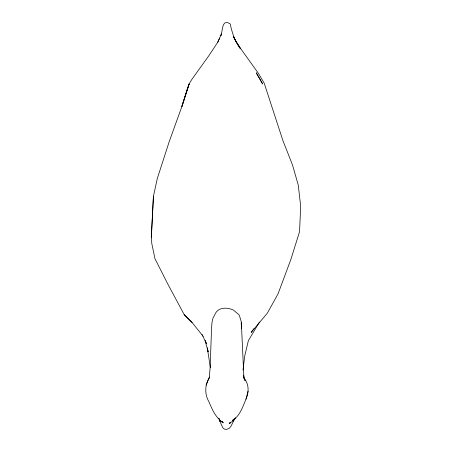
<?xml version="1.0" encoding="UTF-8"?>
<svg xmlns="http://www.w3.org/2000/svg" width="452" height="452" viewBox="0 0 452 452"><rect width="100%" height="100%" fill="white"/><g stroke="black" fill="none" stroke-linecap="round" stroke-linejoin="round"><path stroke-width="0.68" d="M230.74 422.145L230.068 423.179L230.548 422.53L229.158 423.338L231.882 421.801L235.65 417.908L232.311 420.552C239.972 416.015 242.651 406.873 245.973 399.212C249.041 392.144 249.171 383.997 243.854 377.957M206.055 385.211L209.553 377.098C204.829 384.669 204.406 394.217 208.999 401.93C212.203 409.614 215.785 417.801 223 422.552L221.503 421.292M203.174 336.328L192.14 322.558L184.246 314.728L167.782 283.992L154.974 258.736L151.827 243.718L151.313 237.78L153.426 196.287L157.313 178.467L169.223 141.623L181.89 106.497L189.128 83.942L191.659 79.688L208.671 55.963L217.689 42.341L221.423 33.945L220.949 35.533C222.836 30.826 221.655 18.306 230.192 23.899C232.079 32.634 234.837 41.505 240.464 48.765M153.426 196.287L151.313 237.78M241.577 328.333C242.215 323.649 240.65 319.005 238.967 314.694L233.362 310.049C226.684 306.942 217.237 307.077 214.564 315.321C211.711 318.982 212.005 323.672 211.553 328.05L210.163 367.075L209.276 377.866M241.165 324.265L241.334 322.276L243.888 377.55L243.408 375.154M219.31 419.722L219.384 418.987L219.373 420.066L222.683 427.558L224.277 429.072L226.492 429.4L229.294 428.31L230.893 426.462L234.644 418.891M243.001 370.041L244.735 355.95L248.363 340.672L259.448 322.044M245.973 399.212L248.08 391.246M219.695 38.075L217.689 42.341M254.041 328.497L251.148 332.44L267.358 313.157L278.042 293.862L290.851 259.516L299.546 231.706L300.687 206.31L298.258 185.088L292.512 164.974L282.873 140.482L264.183 83.151L258.386 73.297L241.261 49.466L236.113 41.731L233.26 36.431L240.492 48.805M233.305 419.97L233.916 419.693L233.531 421.027L233.362 420.535M221.915 421.676L223.169 422.846L221.87 421.292L222.497 422.722L221.955 421.456M184.246 314.728L192.14 322.558M243.781 377.945L245.148 380.77L243.442 375.188M202.05 334.463L206.462 343.684L205.225 340.718M219.587 420.32L220.147 421.513L218.909 418.179M205.157 340.774L208.157 351.775L207.344 348M207.327 348.04L210.378 367.725M187.196 89.332L181.89 106.497L189.128 83.942L187.196 89.332M259.646 78.659L256.273 72.8L262.64 83.97L259.646 78.659"/></g></svg>
